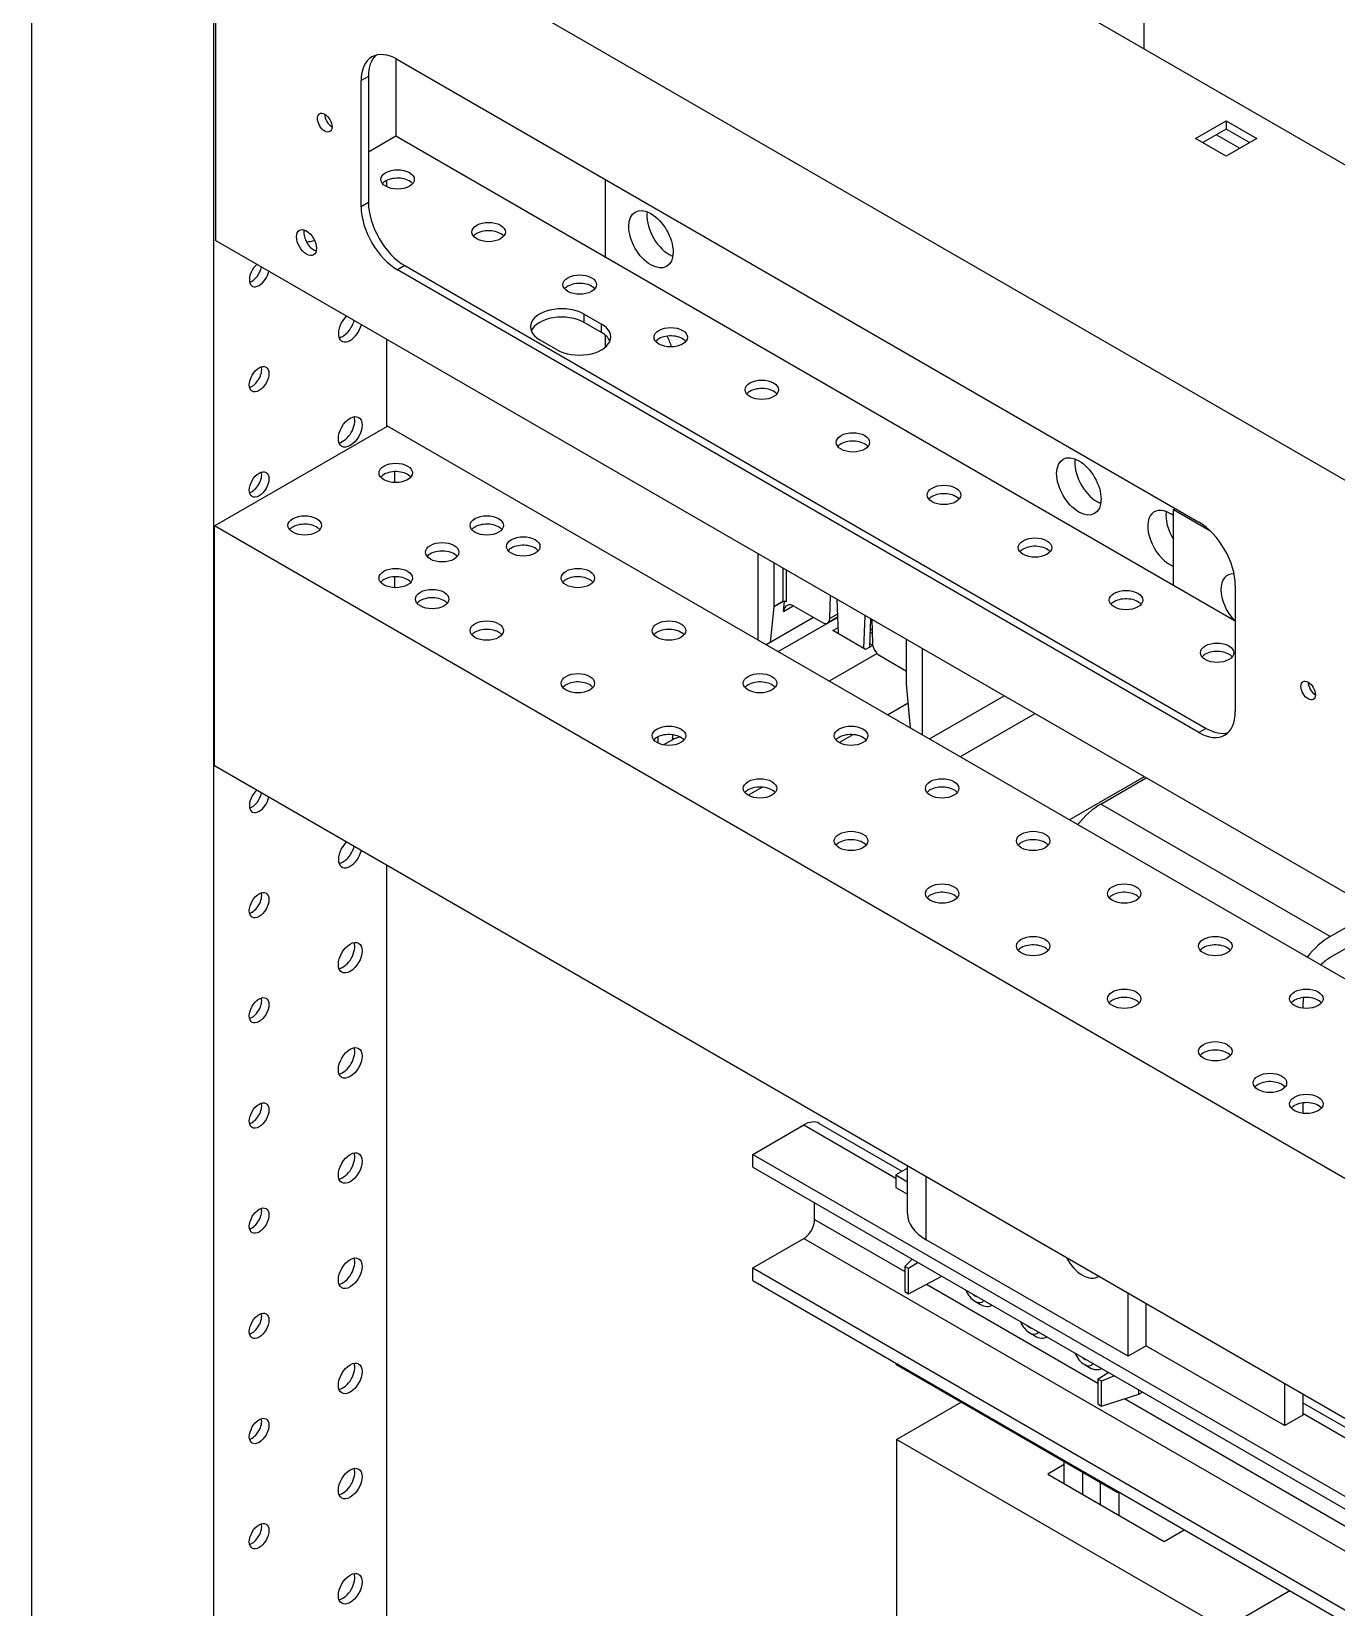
# Model space of a CAD drawing. Header units: millimetres. Extents: x -116965 to 323937, y 291661 to 566926.
# Drawn here: x -15071.2 to -14939.5, y 325545 to 325704 of the extents above; entities that cross this region are included whole.
import ezdxf

# ---------------------------------------------------------------- set-up
doc = ezdxf.new("R2010")
doc.units = ezdxf.units.MM
doc.layers.add('ALPHA', color=255, linetype='Continuous')

msp = doc.modelspace()

# ---------------------------------------------------------------- linework, layer by layer
at = {"layer": 'ALPHA'}
for p, q in [((-14804.477944, 325613.084911), (-15025.09526, 325740.458377)), ((-15071.241049, 325735.257294), (-15071.241049, 325310.679072)), ((-15052.856272, 325724.642838), (-15052.856272, 325300.064616)), ((-15052.672425, 325724.536694), (-15052.672425, 325682.928028)), ((-14832.055109, 325597.163227), (-15052.672425, 325724.536694)), ((-14958.910065, 325702.246337), (-14958.910065, 325712.648504)), ((-15034.471496, 325701.285726), (-15034.471496, 325693.436339)), ((-15034.287648, 325701.184892), (-14953.394633, 325654.481287)), ((-15037.229213, 325699.486579), (-15037.964604, 325699.062)), ((-15037.964604, 325686.324654), (-15037.964604, 325699.062)), ((-15037.229213, 325699.486579), (-15037.229213, 325686.749232)), ((-14953.725559, 325693.22405), (-14950.636916, 325695.007278)), ((-14950.636916, 325695.007278), (-14950.636916, 325694.158122)), ((-14950.636916, 325695.007278), (-14947.548274, 325693.22405)), ((-15034.471496, 325693.436339), (-15037.229213, 325691.844171)), ((-14949.717677, 325644.503699), (-15034.471496, 325693.436339)), ((-14950.636916, 325691.440821), (-14953.725559, 325693.22405)), ((-14950.636916, 325694.158122), (-14952.990168, 325692.799472)), ((-14951.611309, 325693.595556), (-14949.258058, 325692.236906)), ((-14948.283665, 325692.799472), (-14950.636916, 325694.158122)), ((-14947.548274, 325693.22405), (-14950.636916, 325691.440821)), ((-15035.390735, 325688.974467), (-15035.390735, 325688.345201)), ((-15013.310619, 325681.219101), (-15013.310619, 325689.073798)), ((-15037.229213, 325686.749232), (-15037.964604, 325686.324654)), ((-14832.055109, 325555.554561), (-15052.672425, 325682.928028)), ((-15033.552257, 325680.380559), (-15034.287648, 325679.95598)), ((-14953.394633, 325633.252376), (-15034.287648, 325679.95598)), ((-15033.552257, 325680.380559), (-14952.659242, 325633.676954)), ((-15015.461637, 325674.648753), (-15015.461637, 325675.497909)), ((-15015.461637, 325675.497909), (-15013.696699, 325674.478921)), ((-15013.696699, 325673.629765), (-15015.461637, 325674.648753)), ((-15013.696699, 325673.629765), (-15013.696699, 325674.478921)), ((-15035.390735, 325672.95044), (-15035.390735, 325664.140442)), ((-15018.182584, 325671.888994), (-15019.947523, 325672.907982)), ((-15013.310619, 325672.159292), (-15013.310619, 325673.359468)), ((-15052.764349, 325654.109781), (-15035.298811, 325664.193514)), ((-14832.238957, 325546.956852), (-15035.298811, 325664.193514)), ((-15034.56342, 325658.495804), (-15034.56342, 325659.595202)), ((-14955.950116, 325655.765636), (-14955.784654, 325655.861166)), ((-14955.950116, 325648.101999), (-14955.950116, 325655.765636)), ((-14955.950116, 325655.765636), (-14952.304026, 325653.660565)), ((-14832.330881, 325526.842459), (-15052.764349, 325654.109781)), ((-15052.764349, 325629.908823), (-15052.764349, 325654.109781)), ((-14997.885791, 325642.593097), (-14997.885791, 325651.296951)), ((-14996.319408, 325650.392599), (-14996.319408, 325645.934528)), ((-14995.400169, 325649.861876), (-14995.400169, 325646.46525)), ((-15034.56342, 325647.881348), (-15034.56342, 325648.980747)), ((-14995.032474, 325646.46525), (-14995.032474, 325649.649587)), ((-14949.717677, 325648.112614), (-14949.717677, 325635.375267)), ((-14995.319682, 325645.490477), (-14995.221813, 325646.509183)), ((-14990.664914, 325644.76316), (-14990.593397, 325647.086685)), ((-14989.940371, 325646.70966), (-14989.812476, 325643.239194)), ((-14996.318948, 325645.934262), (-14996.661194, 325642.371867)), ((-14995.400169, 325646.46525), (-14996.319408, 325645.934528)), ((-14996.319408, 325645.934528), (-14996.318948, 325645.934262)), ((-14995.386713, 325646.472488), (-14996.318948, 325645.934262)), ((-14995.319682, 325645.490477), (-14994.337942, 325646.057285)), ((-14994.222638, 325645.997691), (-14991.399857, 325644.367958)), ((-14989.885227, 325645.213313), (-14990.664914, 325644.76316)), ((-14987.206634, 325641.734711), (-14987.07874, 325645.057497)), ((-14992.30186, 325644.88873), (-14997.081902, 325642.128971)), ((-14995.863466, 325641.425507), (-14989.873093, 325644.88405)), ((-14989.873586, 325644.897419), (-14990.879857, 325644.316448)), ((-14990.348033, 325643.548398), (-14989.834791, 325643.844718)), ((-14987.038773, 325641.637796), (-14990.348033, 325643.548398)), ((-14986.551177, 325644.752908), (-14986.662721, 325641.85491)), ((-14986.382976, 325643.242619), (-14986.604388, 325643.370451)), ((-14986.393613, 325643.600493), (-14986.591144, 325643.714537)), ((-14986.425714, 325644.680472), (-14986.354196, 325642.274366)), ((-14986.325277, 325642.049733), (-14987.038773, 325641.637796)), ((-14986.331293, 325642.078488), (-14986.647098, 325642.260818)), ((-14982.905876, 325638.190221), (-14982.905876, 325642.648292)), ((-14981.339493, 325641.743941), (-14981.339493, 325633.040087)), ((-14985.885714, 325641.242069), (-14990.715728, 325638.453459)), ((-14985.619253, 325641.030525), (-14982.905876, 325639.463955)), ((-14982.905876, 325638.190752), (-14982.906335, 325638.190486)), ((-14982.906335, 325638.190486), (-14982.905876, 325638.190221)), ((-14982.519872, 325633.721579), (-14982.906335, 325638.190486)), ((-14980.604102, 325632.615509), (-14973.066343, 325636.967436)), ((-14984.8326, 325635.056834), (-14982.739831, 325636.265094)), ((-14969.940931, 325635.162978), (-14977.47869, 325630.811051)), ((-15008.015803, 325632.814718), (-15008.015803, 325632.20401)), ((-15006.545021, 325632.519979), (-15007.430655, 325632.008657)), ((-15006.545021, 325633.039438), (-15006.545021, 325632.519979)), ((-14989.704566, 325632.244003), (-14988.303007, 325633.053193)), ((-14952.659242, 325633.676954), (-14953.394633, 325633.252376)), ((-14832.330881, 325502.6415), (-15052.764349, 325629.908823)), ((-14998.896954, 325626.936775), (-14997.495395, 325627.745965)), ((-14958.910065, 325628.794305), (-14966.447824, 325624.442378)), ((-14963.304027, 325626.045161), (-14958.726218, 325628.68816)), ((-14940.139209, 325612.670947), (-14963.304027, 325626.045161)), ((-15035.390735, 325619.878162), (-15035.390735, 325310.148349)), ((-14940.139209, 325612.670947), (-14935.5614, 325615.313946)), ((-14935.543015, 325613.20167), (-14940.139209, 325610.548056)), ((-14942.896925, 325605.771551), (-14942.896925, 325605.443151)), ((-14944.735403, 325597.444907), (-14944.735403, 325597.518415)), ((-14942.896925, 325595.888844), (-14942.896925, 325594.828696)), ((-14941.058448, 325595.322016), (-14941.058448, 325595.395524)), ((-14998.437335, 325590.688409), (-14993.289597, 325593.660457)), ((-14993.289597, 325593.660457), (-14984.005285, 325588.300157)), ((-14991.729597, 325593.814987), (-14983.36723, 325588.986972)), ((-14998.437335, 325589.414675), (-14998.437335, 325590.688409)), ((-14998.437335, 325590.688409), (-14832.238957, 325494.733731)), ((-14998.437335, 325589.414675), (-14832.238957, 325493.459996)), ((-14982.820449, 325589.302656), (-14984.005285, 325588.61859)), ((-14982.820449, 325584.7337), (-14982.820449, 325589.526693)), ((-14984.005285, 325588.61859), (-14984.005285, 325587.344856)), ((-14984.005285, 325588.61859), (-14982.820449, 325587.934525)), ((-14980.916643, 325582.080086), (-14980.916643, 325588.42753)), ((-14984.005285, 325587.344856), (-14982.820449, 325586.66079)), ((-14992.186511, 325584.107447), (-14992.186511, 325585.80576)), ((-14992.186511, 325584.107447), (-14983.086046, 325578.853291)), ((-14998.437335, 325579.224797), (-14993.289597, 325582.196845)), ((-14993.289597, 325582.196845), (-14832.238957, 325489.214214)), ((-14960.546311, 325570.319269), (-14980.916643, 325582.080086)), ((-14983.086046, 325579.384014), (-14982.350517, 325580.126946)), ((-14981.74932, 325579.779845), (-14982.718351, 325579.171725)), ((-14998.437335, 325577.951063), (-14998.437335, 325579.224797)), ((-14998.437335, 325579.224797), (-14832.238957, 325483.270119)), ((-14982.718351, 325579.171725), (-14983.086046, 325579.384014)), ((-14983.086046, 325579.384014), (-14983.086046, 325576.836545)), ((-14982.718351, 325576.624256), (-14982.718351, 325579.171725)), ((-14982.718351, 325576.624256), (-14979.354772, 325578.397352)), ((-14998.437335, 325577.951063), (-14832.238957, 325481.996384)), ((-14983.086046, 325576.836545), (-14982.718351, 325576.624256)), ((-14980.892408, 325577.586794), (-14963.598183, 325567.601968)), ((-14960.546311, 325570.319269), (-14960.546311, 325576.666714)), ((-14976.007907, 325575.870629), (-14975.456364, 325575.552196)), ((-14974.271451, 325575.462495), (-14974.312364, 325575.438874)), ((-14958.707833, 325571.380715), (-14958.707833, 325575.605268)), ((-14970.492475, 325572.686293), (-14969.940931, 325572.367859)), ((-14968.756018, 325572.278158), (-14968.796931, 325572.254537)), ((-14958.707833, 325571.380715), (-14960.546311, 325570.319269)), ((-14958.707833, 325571.380715), (-14944.735403, 325563.313728)), ((-14984.005285, 325569.618715), (-14984.005285, 325569.51257)), ((-14984.005285, 325569.51257), (-14961.575858, 325556.562935)), ((-14964.977042, 325569.501956), (-14964.425498, 325569.183522)), ((-14963.598183, 325568.008386), (-14962.538909, 325568.688709)), ((-14963.240585, 325569.093822), (-14963.281498, 325569.0702)), ((-14963.598183, 325568.008386), (-14963.598183, 325565.504018)), ((-14963.230488, 325567.796097), (-14963.598183, 325568.008386)), ((-14961.915966, 325568.329053), (-14963.230488, 325567.796097)), ((-14963.230488, 325565.291728), (-14963.230488, 325567.796097)), ((-14944.735403, 325563.313728), (-14944.735403, 325567.538282)), ((-14983.913361, 325561.923235), (-14977.386766, 325565.691366)), ((-14963.598183, 325565.504018), (-14963.230488, 325565.291728)), ((-14963.230488, 325565.291728), (-14959.443224, 325566.505237)), ((-14960.893637, 325566.040498), (-14924.622458, 325545.099323)), ((-14959.443224, 325566.505237), (-14959.443224, 325566.901414)), ((-14959.443224, 325566.505237), (-14959.08762, 325566.696106)), ((-14942.896925, 325566.476836), (-14942.896925, 325564.375174)), ((-14942.896925, 325565.621431), (-14924.903641, 325555.233003)), ((-14942.896925, 325564.375174), (-14944.735403, 325563.313728)), ((-14942.896925, 325564.566234), (-14925.541696, 325554.546188)), ((-14950.820764, 325542.817215), (-14983.913361, 325561.923235)), ((-14983.913361, 325561.923235), (-14983.913361, 325537.297698)), ((-14966.999367, 325559.375765), (-14968.653997, 325558.420464)), ((-14966.999367, 325557.465163), (-14966.999367, 325559.694199)), ((-14968.653997, 325558.420464), (-14956.88774, 325551.627213)), ((-14965.160889, 325558.632754), (-14965.160889, 325556.403718)), ((-14963.322412, 325555.342272), (-14963.322412, 325557.571308)), ((-14961.575858, 325556.562935), (-14961.575858, 325556.669079)), ((-14961.483934, 325556.616007), (-14961.575858, 325556.562935)), ((-14961.483934, 325556.616007), (-14961.483934, 325554.280827)), ((-14956.88774, 325551.627213), (-14954.865415, 325552.794803)), ((-14944.202244, 325546.638419), (-14950.820764, 325542.817215))]:
    msp.add_line(p, q, dxfattribs=at)
for centre, major_axis, start_param, end_param in [((-15034.287648, 325696.939109), (-2.6, 4.503332), 5.4977871438, 7.0685834706), ((-15033.552257, 325697.363688), (-2.6, 4.503332), 0.1418970546, 0.7853981634), ((-15041.641559, 325694.816218), (-0.52, 0.900666), 0.7853981634, 7.0685834706), ((-15040.906168, 325695.240796), (-0.52, 0.900666), 0.7853981634, 2.3561944902), ((-15034.287648, 325689.084412), (-1.69, 0), 2.3561944902, 8.6393797974), ((-15034.287648, 325688.235256), (-1.69, 0), 5.4977871438, 5.8329886172), ((-15034.287648, 325688.235256), (-1.69, 0), 3.5917893435, 5.4977871438), ((-15034.287648, 325684.201763), (-2.6, 4.503332), 0.7853981634, 2.3561944902), ((-15033.552257, 325684.626341), (-2.6, 4.503332), 0.7853981634, 2.3561944902), ((-15008.714425, 325683.044787), (-1.586, 2.747033), 0.7853981634, 7.0685834706), ((-15025.09526, 325683.777184), (-1.69, 0), 2.3561944902, 8.6393797974), ((-15006.875947, 325684.106233), (-1.586, 2.747033), 0.6182324985, 2.3561944902), ((-15043.480037, 325682.715739), (-0.715, 1.238416), 0.7853981634, 7.0685834706), ((-15042.744645, 325683.140317), (-0.715, 1.238416), 0.5401439777, 0.7853981634), ((-15042.744645, 325683.140317), (-0.715, 1.238416), 0.7853981634, 2.6014486759), ((-15043.480037, 325682.928028), (-1.69, 0), 4.7338598269, 4.869520722), ((-15025.09526, 325682.928028), (-1.69, 0), 5.4977871438, 5.8329886172), ((-15025.09526, 325682.928028), (-1.69, 0), 3.5917893435, 5.4977871438), ((-15043.480037, 325683.777184), (-1.69, 0), 1.5585621367, 2.0777960845), ((-15006.875947, 325684.106233), (-1.586, 2.747033), 2.3561944902, 2.5233601551), ((-15048.260078, 325679.531402), (0.702, 1.2159), 1.0195107284, 3.926990817), ((-15048.995469, 325679.95598), (0.702, 1.2159), 3.692878252, 5.2636745788), ((-15048.260078, 325679.531402), (0.702, 1.2159), 3.926990817, 5.2636745788), ((-15015.902872, 325678.469957), (-1.69, 0), 2.3561944902, 8.6393797974), ((-15015.902872, 325677.6208), (-1.69, 0), 3.5917893435, 5.4977871438), ((-15015.902872, 325677.6208), (-1.69, 0), 5.4977871438, 5.8329886172), ((-15039.06769, 325674.224174), (0.845, 1.463583), 1.1205996369, 3.926990817), ((-15017.70458, 325674.202946), (-3.172, 0), 3.926990817, 7.0685834706), ((-15017.70458, 325673.353789), (-3.172, 0), 3.926990817, 6.0492182714), ((-15039.803081, 325674.648753), (0.845, 1.463583), 3.5917893435, 5.1625856703), ((-15039.06769, 325674.224174), (0.845, 1.463583), 3.926990817, 5.1625856703), ((-15015.939642, 325673.183958), (-3.172, 0), 0.7853981634, 3.926990817), ((-15015.939642, 325672.334801), (-3.172, 0), 3.3755596893, 3.926990817), ((-15006.710484, 325673.162729), (-1.69, 0), 2.3561944902, 8.6393797974), ((-15006.710484, 325672.313572), (-1.69, 0), 5.4977871438, 5.8329886172), ((-15006.710484, 325672.313572), (-1.69, 0), 3.5917893435, 5.4977871438), ((-15008.714425, 325672.430332), (-1.586, 2.747033), 4.30687803, 4.6831572559), ((-15048.260078, 325668.916947), (0.702, 1.2159), 2.3561944902, 8.6393797974), ((-15048.995469, 325669.341525), (0.702, 1.2159), 3.692878252, 5.7318997087), ((-14997.518096, 325667.855501), (-1.69, 0), 2.3561944902, 8.6393797974), ((-14997.518096, 325667.006345), (-1.69, 0), 5.4977871438, 5.8329886172), ((-14997.518096, 325667.006345), (-1.69, 0), 3.5917893435, 5.4977871438), ((-15039.06769, 325663.609719), (0.845, 1.463583), 2.3561944902, 8.6393797974), ((-15039.803081, 325664.034297), (0.845, 1.463583), 3.5917893435, 5.8329886172), ((-14988.325708, 325662.548273), (-1.69, 0), 2.3561944902, 8.6393797974), ((-14988.325708, 325661.699117), (-1.69, 0), 3.5917893435, 5.4977871438), ((-14988.325708, 325661.699117), (-1.69, 0), 5.4977871438, 5.8329886172), ((-14965.5102, 325658.100817), (-1.586, 2.747033), 0.7853981634, 7.0685834706), ((-14963.671723, 325659.162262), (-1.586, 2.747033), 0.6182324985, 2.3561944902), ((-15048.260078, 325658.302491), (0.702, 1.2159), 2.3561944902, 8.6393797974), ((-15048.995469, 325658.727069), (0.702, 1.2159), 3.692878252, 5.7318997087), ((-15034.471496, 325659.470081), (-1.69, 0), 5.4977871438, 11.780972451), ((-15034.471496, 325658.620925), (-1.69, 0), 5.4977871438, 5.8329886172), ((-15034.471496, 325658.620925), (-1.69, 0), 3.5917893435, 5.4977871438), ((-14979.133319, 325657.241046), (-1.69, 0), 2.3561944902, 8.6393797974), ((-14979.133319, 325656.391889), (-1.69, 0), 5.4977871438, 5.8329886172), ((-14979.133319, 325656.391889), (-1.69, 0), 3.5917893435, 5.4977871438), ((-14963.671723, 325659.162262), (-1.586, 2.747033), 2.3561944902, 2.5233601551), ((-15043.663884, 325654.162854), (-1.69, 0), 5.4977871438, 11.780972451), ((-15025.279108, 325654.162854), (-1.69, 0), 5.4977871438, 11.780972451), ((-14956.317812, 325652.793589), (-1.586, 2.747033), 5.4977871438, 8.8040575241), ((-14954.479334, 325653.855034), (-1.586, 2.747033), 0.6182324985, 1.6410351767), ((-14956.317812, 325652.793589), (-1.586, 2.747033), 5.333109417, 5.4977871438), ((-14953.394633, 325650.235505), (-2.6, 4.503332), 3.926990817, 5.4977871438), ((-15043.663884, 325653.313697), (-1.69, 0), 5.4977871438, 5.8329886172), ((-15043.663884, 325653.313697), (-1.69, 0), 3.5917893435, 5.4977871438), ((-15025.279108, 325653.313697), (-1.69, 0), 5.4977871438, 5.8329886172), ((-15025.279108, 325653.313697), (-1.69, 0), 3.5917893435, 5.4977871438), ((-15021.602153, 325652.039962), (-1.69, 0), 5.4977871438, 11.780972451), ((-14969.940931, 325651.933818), (-1.69, 0), 2.3561944902, 8.6393797974), ((-15029.783378, 325651.456167), (-1.69, 0), 2.3561944902, 8.6393797974), ((-15029.783378, 325650.607011), (-1.69, 0), 3.5917893435, 5.8329886172), ((-15021.602153, 325651.190806), (-1.69, 0), 5.4977871438, 5.8329886172), ((-15021.602153, 325651.190806), (-1.69, 0), 3.5917893435, 5.4977871438), ((-14969.940931, 325651.084661), (-1.69, 0), 5.4977871438, 5.8329886172), ((-14969.940931, 325651.084661), (-1.69, 0), 3.5917893435, 5.4977871438), ((-15034.471496, 325648.855626), (-1.69, 0), 5.4977871438, 11.780972451), ((-15016.08672, 325648.855626), (-1.69, 0), 5.4977871438, 11.780972451), ((-15034.471496, 325648.006469), (-1.69, 0), 5.4977871438, 5.8329886172), ((-15034.471496, 325648.006469), (-1.69, 0), 3.5917893435, 5.4977871438), ((-15016.08672, 325648.006469), (-1.69, 0), 5.4977871438, 5.8329886172), ((-15016.08672, 325648.006469), (-1.69, 0), 3.5917893435, 5.4977871438), ((-14948.963901, 325646.424915), (-1.56, 2.701999), 5.9061006489, 8.2496190645), ((-15030.794541, 325646.732735), (-1.69, 0), 5.4977871438, 11.780972451), ((-15030.794541, 325645.883578), (-1.69, 0), 5.4977871438, 5.8329886172), ((-15030.794541, 325645.883578), (-1.69, 0), 3.5917893435, 5.4977871438), ((-14995.216322, 325646.359106), (-0.26, 0), 3.926990817, 5.427038432), ((-14960.748543, 325646.62659), (-1.69, 0), 2.3561944902, 8.6393797974), ((-14960.748543, 325645.777434), (-1.69, 0), 3.5917893435, 5.4977871438), ((-14995.216322, 325646.359106), (-0.26, 0), 5.427038432, 5.4977871438), ((-14994.222638, 325644.723957), (-0.78, 1.351), 5.4977871438, 6.9638637155), ((-14960.748543, 325645.777434), (-1.69, 0), 5.4977871438, 5.8329886172), ((-15025.279108, 325643.548398), (-1.69, 0), 5.4977871438, 11.780972451), ((-15025.279108, 325642.699242), (-1.69, 0), 5.4977871438, 5.8329886172), ((-15025.279108, 325642.699242), (-1.69, 0), 3.5917893435, 5.4977871438), ((-15006.894332, 325643.548398), (-1.69, 0), 5.4977871438, 11.780972451), ((-15006.894332, 325642.699242), (-1.69, 0), 5.4977871438, 5.8329886172), ((-15006.894332, 325642.699242), (-1.69, 0), 3.5917893435, 5.4977871438), ((-14991.399857, 325645.217115), (-0.52, 0.900666), 2.3561944902, 3.8920842319), ((-14985.619253, 325641.879681), (-0.52, 0.900666), 0.8203047484, 2.3561944902), ((-14951.556155, 325641.319362), (-1.69, 0), 2.3561944902, 8.6393797974), ((-14951.556155, 325640.470206), (-1.69, 0), 5.4977871438, 5.8329886172), ((-14951.556155, 325640.470206), (-1.69, 0), 3.5917893435, 5.4977871438), ((-15016.08672, 325638.24117), (-1.69, 0), 5.4977871438, 11.780972451), ((-14997.701943, 325638.24117), (-1.69, 0), 5.4977871438, 11.780972451), ((-14942.363767, 325637.498158), (-0.52, 0.900666), 0.7853981634, 7.0685834706), ((-15016.08672, 325637.392014), (-1.69, 0), 5.4977871438, 5.8329886172), ((-15016.08672, 325637.392014), (-1.69, 0), 3.5917893435, 5.4977871438), ((-14997.701943, 325637.392014), (-1.69, 0), 5.4977871438, 5.8329886172), ((-14997.701943, 325637.392014), (-1.69, 0), 3.5917893435, 5.4977871438), ((-14941.628376, 325637.922737), (-0.52, 0.900666), 0.7853981634, 2.3561944902), ((-14953.394633, 325637.498158), (-2.6, 4.503332), 2.3561944902, 3.926990817), ((-15006.894332, 325632.933942), (-1.69, 0), 5.4977871438, 11.780972451), ((-14988.509555, 325632.933942), (-1.69, 0), 5.4977871438, 11.780972451), ((-15006.894332, 325632.084786), (-1.69, 0), 5.4977871438, 5.8329886172), ((-15006.894332, 325632.084786), (-1.69, 0), 3.5917893435, 5.4977871438), ((-15005.239702, 325631.766352), (-1.846, 0), 4.9826991465, 5.4977871438), ((-14988.509555, 325632.084786), (-1.69, 0), 5.4977871438, 5.8329886172), ((-14988.509555, 325632.084786), (-1.69, 0), 3.5917893435, 5.4977871438), ((-14952.659242, 325637.922737), (-2.6, 4.503332), 2.3561944902, 2.999695599), ((-15048.260078, 325626.459125), (0.702, 1.2159), 1.0195107284, 3.926990817), ((-14997.701943, 325627.626715), (-1.69, 0), 5.4977871438, 11.780972451), ((-14997.701943, 325626.777558), (-1.69, 0), 5.4977871438, 5.8329886172), ((-14997.701943, 325626.777558), (-1.69, 0), 3.5917893435, 5.4977871438), ((-14979.317167, 325627.626715), (-1.69, 0), 5.4977871438, 11.780972451), ((-14979.317167, 325626.777558), (-1.69, 0), 5.4977871438, 5.8329886172), ((-14979.317167, 325626.777558), (-1.69, 0), 3.5917893435, 5.4977871438), ((-15048.995469, 325626.883703), (0.702, 1.2159), 3.692878252, 5.2636745788), ((-15048.260078, 325626.459125), (0.702, 1.2159), 3.926990817, 5.2636745788), ((-14963.304027, 325620.737933), (3.25, 5.629165), 0.7853981634, 1.3163289075), ((-14988.509555, 325622.319487), (-1.69, 0), 5.4977871438, 11.780972451), ((-14970.124779, 325622.319487), (-1.69, 0), 5.4977871438, 11.780972451), ((-15039.06769, 325621.151897), (0.845, 1.463583), 1.1205996369, 3.926990817), ((-15039.803081, 325621.576475), (0.845, 1.463583), 3.5917893435, 5.1625856703), ((-15039.06769, 325621.151897), (0.845, 1.463583), 3.926990817, 5.1625856703), ((-14988.509555, 325621.47033), (-1.69, 0), 5.4977871438, 5.8329886172), ((-14988.509555, 325621.47033), (-1.69, 0), 3.5917893435, 5.4977871438), ((-14970.124779, 325621.47033), (-1.69, 0), 5.4977871438, 5.8329886172), ((-14970.124779, 325621.47033), (-1.69, 0), 3.5917893435, 5.4977871438), ((-14979.317167, 325617.012259), (-1.69, 0), 5.4977871438, 11.780972451), ((-14960.932391, 325617.012259), (-1.69, 0), 5.4977871438, 11.780972451), ((-15048.260078, 325615.844669), (0.702, 1.2159), 2.3561944902, 8.6393797974), ((-15048.995469, 325616.269247), (0.702, 1.2159), 3.692878252, 5.7318997087), ((-14979.317167, 325616.163103), (-1.69, 0), 5.4977871438, 5.8329886172), ((-14979.317167, 325616.163103), (-1.69, 0), 3.5917893435, 5.4977871438), ((-14960.932391, 325616.163103), (-1.69, 0), 5.4977871438, 5.8329886172), ((-14960.932391, 325616.163103), (-1.69, 0), 3.5917893435, 5.4977871438), ((-15039.06769, 325610.537441), (0.845, 1.463583), 2.3561944902, 8.6393797974), ((-15039.803081, 325610.962019), (0.845, 1.463583), 3.5917893435, 5.8329886172), ((-14970.124779, 325611.705031), (-1.69, 0), 5.4977871438, 11.780972451), ((-14970.124779, 325610.855875), (-1.69, 0), 5.4977871438, 5.8329886172), ((-14970.124779, 325610.855875), (-1.69, 0), 3.5917893435, 5.4977871438), ((-14951.740003, 325611.705031), (-1.69, 0), 5.4977871438, 11.780972451), ((-14951.740003, 325610.855875), (-1.69, 0), 5.4977871438, 5.8329886172), ((-14951.740003, 325610.855875), (-1.69, 0), 3.5917893435, 5.4977871438), ((-14940.139209, 325607.363719), (3.25, 5.629165), 0.7853981634, 1.3163289075), ((-14940.139209, 325607.363719), (1.95, 3.377499), 0.7853981634, 1.1378467786), ((-14960.932391, 325606.397804), (-1.69, 0), 5.4977871438, 11.780972451), ((-14942.547615, 325606.397804), (-1.69, 0), 5.4977871438, 11.780972451), ((-15048.260078, 325605.230213), (0.702, 1.2159), 2.3561944902, 8.6393797974), ((-15048.995469, 325605.654792), (0.702, 1.2159), 3.692878252, 5.7318997087), ((-14960.932391, 325605.548647), (-1.69, 0), 5.4977871438, 5.8329886172), ((-14960.932391, 325605.548647), (-1.69, 0), 3.5917893435, 5.4977871438), ((-14942.547615, 325605.548647), (-1.69, 0), 5.4977871438, 5.8329886172), ((-14942.547615, 325605.548647), (-1.69, 0), 3.5917893435, 5.4977871438), ((-14940.139209, 325607.363719), (1.95, 3.377499), 2.1344974402, 2.3561944902), ((-14951.740003, 325601.090576), (-1.69, 0), 5.4977871438, 11.780972451), ((-15039.06769, 325599.922986), (0.845, 1.463583), 2.3561944902, 8.6393797974), ((-15039.803081, 325600.347564), (0.845, 1.463583), 3.5917893435, 5.8329886172), ((-14951.740003, 325600.241419), (-1.69, 0), 5.4977871438, 5.8329886172), ((-14951.740003, 325600.241419), (-1.69, 0), 3.5917893435, 5.4977871438), ((-14946.22457, 325597.906239), (-1.69, 0), 5.4977871438, 11.780972451), ((-14946.22457, 325597.057083), (-1.69, 0), 5.4977871438, 5.8329886172), ((-14946.22457, 325597.057083), (-1.69, 0), 3.5917893435, 5.4977871438), ((-15048.260078, 325594.615758), (0.702, 1.2159), 2.3561944902, 8.6393797974), ((-15048.995469, 325595.040336), (0.702, 1.2159), 3.692878252, 5.7318997087), ((-14942.547615, 325595.783348), (-1.69, 0), 5.4977871438, 11.780972451), ((-14942.547615, 325594.934192), (-1.69, 0), 5.4977871438, 5.8329886172), ((-14942.547615, 325594.934192), (-1.69, 0), 3.5917893435, 5.4977871438), ((-14993.289597, 325591.112988), (1.56, 2.701999), 0, 0.7853981634), ((-15039.06769, 325589.30853), (0.845, 1.463583), 2.3561944902, 8.6393797974), ((-15039.803081, 325589.733108), (0.845, 1.463583), 3.5917893435, 5.8329886172), ((-15048.260078, 325584.001302), (0.702, 1.2159), 2.3561944902, 8.6393797974), ((-15048.995469, 325584.425881), (0.702, 1.2159), 3.692878252, 5.7318997087), ((-14976.320449, 325584.7337), (-6.5, 0), 0, 0.7853981634), ((-14993.289597, 325583.47058), (0.78, 1.351), 3.926990817, 5.4977871438), ((-15039.06769, 325578.694075), (0.845, 1.463583), 2.3561944902, 8.6393797974), ((-15039.803081, 325579.118653), (0.845, 1.463583), 3.5917893435, 5.8329886172), ((-14965.142505, 325581.039869), (-1.56, 2.701999), 1.5263628656, 2.3561944902), ((-14965.142505, 325581.039869), (-1.56, 2.701999), 2.3561944902, 3.1860261148), ((-14976.007907, 325577.101906), (-0.754, 1.305966), 1.3290226709, 3.3833663095), ((-14976.007907, 325577.101906), (-0.416, 0.720533), 2.0007732885, 2.7116156919), ((-14975.456364, 325577.42034), (-1.144, 1.981466), 2.3561944902, 3.176745573), ((-15048.260078, 325573.386847), (0.702, 1.2159), 2.3561944902, 8.6393797974), ((-15048.995469, 325573.811425), (0.702, 1.2159), 3.692878252, 5.7318997087), ((-14970.492475, 325573.91757), (-0.754, 1.305966), 1.3290226709, 3.3833663095), ((-14970.492475, 325573.91757), (-0.416, 0.720533), 2.0007732885, 2.7116156919), ((-14969.940931, 325574.236003), (-1.144, 1.981466), 2.3561944902, 3.176745573), ((-14964.977042, 325570.733233), (-0.754, 1.305966), 1.3290226709, 3.3833663095), ((-14964.977042, 325570.733233), (-0.416, 0.720533), 2.0007732885, 2.7116156919), ((-15039.06769, 325568.079619), (0.845, 1.463583), 2.3561944902, 8.6393797974), ((-15039.803081, 325568.504197), (0.845, 1.463583), 3.5917893435, 5.8329886172), ((-14964.425498, 325571.051667), (-1.144, 1.981466), 2.3561944902, 3.176745573), ((-15048.260078, 325562.772391), (0.702, 1.2159), 2.3561944902, 8.6393797974), ((-15048.995469, 325563.196969), (0.702, 1.2159), 3.692878252, 5.7318997087), ((-15039.06769, 325557.465163), (0.845, 1.463583), 2.3561944902, 8.6393797974), ((-15039.803081, 325557.889742), (0.845, 1.463583), 3.5917893435, 5.8329886172), ((-15048.260078, 325552.157936), (0.702, 1.2159), 2.3561944902, 8.6393797974), ((-15048.995469, 325552.582514), (0.702, 1.2159), 3.692878252, 5.7318997087), ((-15039.06769, 325546.850708), (0.845, 1.463583), 2.3561944902, 8.6393797974), ((-15039.803081, 325547.275286), (0.845, 1.463583), 3.5917893435, 5.8329886172)]:
    msp.add_ellipse(centre, major_axis=major_axis, ratio=0.5773502692, start_param=start_param, end_param=end_param, dxfattribs=at)

doc.saveas('drawing.dxf')
